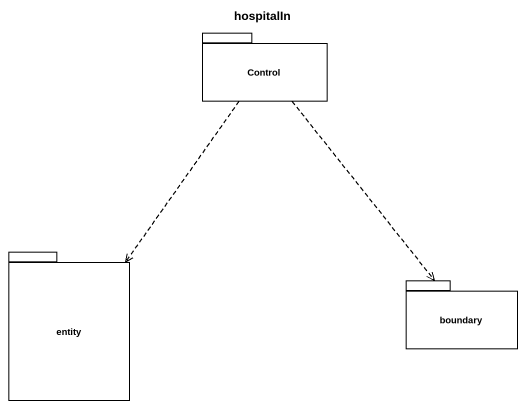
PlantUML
@startuml
title hospitalIn
package "Control" as Control_ {
}
package "entity" as entity_ {
}
package "boundary" as boundary_ {
}
Control_ ..> entity_
Control_ ..> boundary_
@enduml
